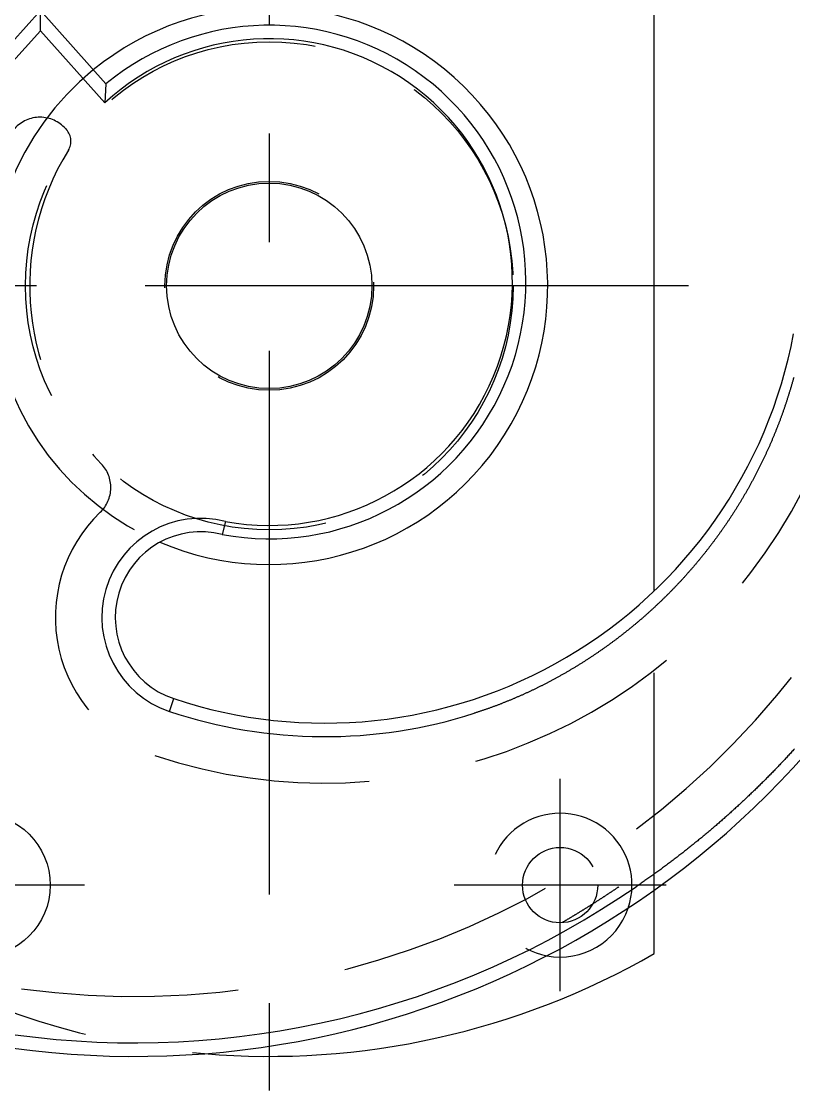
# Model space of a CAD drawing. Extents: x -139 to 76, y -217 to 47.
# Drawn here: x -14.5 to 30.6, y -47 to 15.4 of the extents above; entities that cross this region are included whole.
import ezdxf

# ---------------------------------------------------------------- set-up
doc = ezdxf.new("R2010")
doc.units = 0
doc.linetypes.add('CENTER', pattern=[50.8, 31.75, -6.35, 6.35, -6.35])
doc.linetypes.add('DASHED', pattern=[19.05, 12.7, -6.35])
doc.layers.get('0').update_dxf_attribs({"linetype": 'CONTINUOUS'})
doc.layers.add('CENTER', color=1, linetype='CONTINUOUS')

msp = doc.modelspace()

# ---------------------------------------------------------------- linework, layer by layer
at = {"color": 7, "linetype": 'CONTINUOUS'}
for p, q in [((22.5, -17.822), (22.5, 39)), ((-33.367, -6.025), (-13.373, 16.07)), ((-13.377, 14.892), (-13.373, 16.07)), ((-13.373, 16.07), (-9.546, 11.791)), ((-13.377, 14.892), (-32.39, -6.119)), ((-9.615, 10.687), (-13.377, 14.892)), ((-9.546, 11.791), (-9.615, 10.687)), ((-2.553, -13.761), (-2.75, -14.524)), ((-5.831, -24.855), (-5.582, -24.108)), ((22.5, -39), (22.5, -35.295))]:
    msp.add_line(p, q, dxfattribs=at)
at = {"color": 3, "linetype": 'DASHED'}
for p, q in [((-11.906, 9.18), (-11.845, 9.111)), ((22.5, -35.295), (22.5, -17.822))]:
    msp.add_line(p, q, dxfattribs=at)
at = {"color": 7}
for points in [[(30.651, -5.36, 0), (30.639, -5.402, 0), (30.628, -5.444, 0), (30.616, -5.486, 0), (30.605, -5.528, 0), (30.593, -5.57, 0), (30.581, -5.611, 0), (30.569, -5.653, 0), (30.557, -5.695, 0), (30.545, -5.737, 0), (30.533, -5.779, 0), (30.521, -5.82, 0), (30.509, -5.862, 0), (30.497, -5.904, 0), (30.485, -5.945, 0), (30.472, -5.987, 0), (30.46, -6.029, 0), (30.447, -6.07, 0), (30.435, -6.112, 0), (30.422, -6.153, 0), (30.41, -6.195, 0), (30.397, -6.236, 0), (30.384, -6.278, 0), (30.371, -6.319, 0), (30.358, -6.361, 0), (30.345, -6.402, 0), (30.332, -6.443, 0), (30.319, -6.485, 0), (30.306, -6.526, 0), (30.293, -6.567, 0), (30.279, -6.609, 0), (30.266, -6.65, 0), (30.253, -6.691, 0), (30.239, -6.732, 0), (30.226, -6.773, 0), (30.212, -6.815, 0), (30.198, -6.856, 0), (30.185, -6.897, 0), (30.171, -6.938, 0), (30.157, -6.979, 0), (30.143, -7.02, 0), (30.129, -7.061, 0), (30.115, -7.102, 0), (30.101, -7.143, 0), (30.087, -7.184, 0), (30.073, -7.225, 0), (30.059, -7.266, 0), (30.044, -7.307, 0), (30.03, -7.348, 0), (30.015, -7.388, 0), (30.001, -7.429, 0), (29.986, -7.47, 0), (29.972, -7.511, 0), (29.957, -7.551, 0), (29.942, -7.592, 0), (29.927, -7.633, 0), (29.912, -7.674, 0), (29.897, -7.714, 0), (29.882, -7.755, 0), (29.867, -7.795, 0), (29.852, -7.836, 0), (29.837, -7.877, 0), (29.822, -7.917, 0), (29.806, -7.958, 0), (29.791, -7.998, 0), (29.776, -8.039, 0), (29.76, -8.079, 0), (29.744, -8.119, 0), (29.729, -8.16, 0), (29.713, -8.2, 0), (29.697, -8.241, 0), (29.681, -8.281, 0), (29.666, -8.321, 0), (29.65, -8.361, 0), (29.634, -8.402, 0), (29.617, -8.442, 0), (29.601, -8.482, 0), (29.585, -8.522, 0), (29.569, -8.562, 0), (29.553, -8.603, 0), (29.536, -8.643, 0), (29.52, -8.683, 0), (29.503, -8.723, 0), (29.487, -8.763, 0), (29.47, -8.803, 0), (29.453, -8.843, 0), (29.437, -8.883, 0), (29.42, -8.923, 0), (29.403, -8.963, 0), (29.386, -9.003, 0), (29.369, -9.043, 0), (29.352, -9.082, 0), (29.335, -9.122, 0), (29.318, -9.162, 0), (29.3, -9.202, 0), (29.283, -9.242, 0), (29.266, -9.281, 0), (29.248, -9.321, 0), (29.231, -9.361, 0), (29.213, -9.4, 0), (29.196, -9.44, 0), (29.178, -9.48, 0), (29.16, -9.519, 0), (29.142, -9.559, 0), (29.125, -9.598, 0), (29.107, -9.638, 0), (29.089, -9.677, 0), (29.071, -9.717, 0), (29.053, -9.756, 0), (29.034, -9.796, 0), (29.016, -9.835, 0), (28.998, -9.875, 0), (28.98, -9.914, 0), (28.961, -9.953, 0), (28.943, -9.993, 0), (28.924, -10.032, 0), (28.905, -10.071, 0), (28.887, -10.111, 0), (28.868, -10.15, 0), (28.849, -10.189, 0), (28.83, -10.228, 0), (28.811, -10.267, 0), (28.793, -10.306, 0), (28.773, -10.345, 0), (28.754, -10.385, 0), (28.735, -10.424, 0), (28.716, -10.463, 0), (28.697, -10.502, 0), (28.677, -10.541, 0), (28.658, -10.58, 0), (28.639, -10.619, 0), (28.619, -10.658, 0), (28.599, -10.696, 0), (28.58, -10.735, 0), (28.56, -10.774, 0), (28.54, -10.813, 0), (28.52, -10.852, 0), (28.5, -10.891, 0), (28.48, -10.929, 0), (28.46, -10.968, 0), (28.44, -11.007, 0), (28.42, -11.045, 0), (28.4, -11.084, 0), (28.38, -11.123, 0), (28.359, -11.161, 0), (28.339, -11.2, 0), (28.318, -11.239, 0), (28.298, -11.277, 0), (28.277, -11.316, 0), (28.256, -11.354, 0), (28.236, -11.393, 0), (28.215, -11.431, 0), (28.194, -11.469, 0), (28.173, -11.508, 0), (28.152, -11.546, 0), (28.131, -11.584, 0), (28.11, -11.623, 0), (28.089, -11.661, 0), (28.067, -11.699, 0), (28.046, -11.738, 0), (28.025, -11.776, 0), (28.003, -11.814, 0), (27.982, -11.852, 0), (27.96, -11.89, 0), (27.939, -11.928, 0), (27.917, -11.967, 0), (27.895, -12.005, 0), (27.873, -12.043, 0), (27.852, -12.081, 0), (27.829, -12.119, 0), (27.808, -12.157, 0), (27.785, -12.195, 0), (27.763, -12.233, 0), (27.741, -12.27, 0), (27.719, -12.308, 0), (27.697, -12.346, 0), (27.674, -12.384, 0), (27.652, -12.421, 0), (27.629, -12.459, 0), (27.607, -12.497, 0), (27.584, -12.534, 0), (27.562, -12.572, 0), (27.539, -12.61, 0), (27.516, -12.647, 0), (27.493, -12.684, 0), (27.471, -12.722, 0), (27.448, -12.759, 0), (27.425, -12.797, 0), (27.402, -12.834, 0), (27.379, -12.871, 0), (27.355, -12.908, 0), (27.332, -12.946, 0), (27.309, -12.983, 0), (27.286, -13.02, 0), (27.262, -13.057, 0), (27.239, -13.094, 0), (27.216, -13.131, 0), (27.192, -13.168, 0), (27.169, -13.204, 0), (27.145, -13.241, 0), (27.122, -13.278, 0), (27.098, -13.315, 0), (27.074, -13.351, 0), (27.05, -13.388, 0), (27.026, -13.425, 0), (27.003, -13.461, 0), (26.979, -13.498, 0), (26.955, -13.534, 0), (26.931, -13.571, 0), (26.907, -13.607, 0), (26.882, -13.643, 0), (26.858, -13.68, 0), (26.834, -13.716, 0), (26.81, -13.752, 0), (26.785, -13.788, 0), (26.761, -13.824, 0), (26.736, -13.86, 0), (26.712, -13.896, 0), (26.687, -13.932, 0), (26.663, -13.968, 0), (26.638, -14.004, 0), (26.613, -14.04, 0), (26.589, -14.076, 0), (26.564, -14.111, 0), (26.539, -14.147, 0), (26.514, -14.183, 0), (26.489, -14.219, 0), (26.464, -14.254, 0), (26.439, -14.29, 0), (26.414, -14.325, 0), (26.389, -14.361, 0), (26.364, -14.396, 0), (26.338, -14.431, 0), (26.313, -14.467, 0), (26.288, -14.502, 0), (26.262, -14.537, 0), (26.237, -14.572, 0), (26.211, -14.608, 0), (26.186, -14.643, 0), (26.16, -14.678, 0), (26.134, -14.713, 0), (26.109, -14.748, 0), (26.083, -14.783, 0), (26.057, -14.818, 0), (26.031, -14.853, 0), (26.005, -14.887, 0), (25.98, -14.922, 0), (25.953, -14.957, 0), (25.927, -14.992, 0), (25.901, -15.026, 0), (25.875, -15.061, 0), (25.849, -15.095, 0), (25.823, -15.13, 0), (25.796, -15.164, 0), (25.77, -15.199, 0), (25.744, -15.233, 0), (25.717, -15.268, 0), (25.691, -15.302, 0), (25.664, -15.336, 0), (25.637, -15.37, 0), (25.611, -15.405, 0), (25.584, -15.439, 0), (25.557, -15.473, 0), (25.53, -15.507, 0), (25.503, -15.541, 0), (25.477, -15.575, 0), (25.45, -15.609, 0), (25.423, -15.643, 0), (25.395, -15.677, 0), (25.368, -15.71, 0), (25.341, -15.744, 0), (25.314, -15.778, 0), (25.287, -15.812, 0), (25.259, -15.845, 0), (25.232, -15.879, 0), (25.205, -15.912, 0), (25.177, -15.946, 0), (25.15, -15.979, 0), (25.122, -16.013, 0), (25.094, -16.046, 0), (25.067, -16.079, 0), (25.039, -16.113, 0), (25.011, -16.146, 0), (24.983, -16.179, 0), (24.956, -16.212, 0), (24.928, -16.246, 0), (24.9, -16.279, 0), (24.872, -16.312, 0), (24.844, -16.345, 0), (24.815, -16.378, 0), (24.787, -16.411, 0), (24.759, -16.444, 0), (24.731, -16.476, 0), (24.702, -16.509, 0), (24.674, -16.542, 0), (24.646, -16.575, 0), (24.617, -16.607, 0), (24.589, -16.64, 0), (24.56, -16.672, 0), (24.531, -16.705, 0), (24.503, -16.737, 0), (24.474, -16.77, 0), (24.445, -16.802, 0), (24.416, -16.835, 0), (24.387, -16.867, 0), (24.359, -16.899, 0), (24.33, -16.931, 0), (24.301, -16.964, 0), (24.271, -16.996, 0), (24.242, -17.028, 0), (24.213, -17.06, 0), (24.184, -17.092, 0), (24.155, -17.124, 0), (24.125, -17.156, 0), (24.096, -17.188, 0), (24.067, -17.22, 0), (24.037, -17.252, 0), (24.008, -17.283, 0), (23.978, -17.315, 0), (23.948, -17.347, 0), (23.919, -17.378, 0), (23.889, -17.41, 0), (23.859, -17.442, 0), (23.829, -17.473, 0), (23.799, -17.504, 0), (23.769, -17.536, 0), (23.739, -17.567, 0), (23.709, -17.599, 0), (23.679, -17.63, 0), (23.649, -17.661, 0), (23.619, -17.692, 0), (23.589, -17.724, 0), (23.558, -17.755, 0), (23.528, -17.786, 0), (23.498, -17.817, 0), (23.467, -17.848, 0), (23.437, -17.879, 0), (23.406, -17.91, 0), (23.376, -17.941, 0), (23.345, -17.971, 0), (23.314, -18.002, 0), (23.284, -18.033, 0), (23.253, -18.064, 0), (23.222, -18.094, 0), (23.191, -18.125, 0), (23.16, -18.155, 0), (23.129, -18.186, 0), (23.098, -18.216, 0), (23.067, -18.247, 0), (23.036, -18.277, 0), (23.004, -18.308, 0), (22.973, -18.338, 0), (22.942, -18.368, 0), (22.91, -18.398, 0), (22.879, -18.428, 0), (22.848, -18.459, 0), (22.816, -18.489, 0), (22.785, -18.519, 0), (22.753, -18.549, 0), (22.721, -18.579, 0), (22.69, -18.609, 0), (22.658, -18.639, 0), (22.626, -18.668, 0), (22.594, -18.698, 0), (22.562, -18.728, 0), (22.53, -18.758, 0), (22.498, -18.787, 0), (22.466, -18.817, 0), (22.434, -18.846, 0), (22.402, -18.876, 0), (22.37, -18.905, 0), (22.337, -18.935, 0), (22.305, -18.964, 0), (22.273, -18.994, 0), (22.24, -19.023, 0), (22.208, -19.052, 0), (22.175, -19.082, 0), (22.143, -19.111, 0), (22.11, -19.14, 0), (22.077, -19.169, 0), (22.045, -19.198, 0), (22.012, -19.227, 0), (21.979, -19.256, 0), (21.946, -19.285, 0), (21.913, -19.314, 0), (21.88, -19.343, 0), (21.847, -19.372, 0), (21.814, -19.4, 0), (21.781, -19.429, 0), (21.748, -19.458, 0), (21.715, -19.486, 0), (21.681, -19.515, 0), (21.648, -19.543, 0), (21.615, -19.572, 0), (21.581, -19.6, 0), (21.548, -19.629, 0), (21.514, -19.657, 0), (21.481, -19.685, 0), (21.447, -19.713, 0), (21.413, -19.741, 0), (21.38, -19.77, 0), (21.346, -19.798, 0), (21.312, -19.826, 0), (21.279, -19.854, 0), (21.245, -19.882, 0), (21.211, -19.91, 0), (21.177, -19.937, 0), (21.143, -19.965, 0), (21.109, -19.993, 0), (21.075, -20.02, 0), (21.041, -20.048, 0), (21.007, -20.076, 0), (20.972, -20.103, 0), (20.938, -20.13, 0), (20.904, -20.158, 0), (20.87, -20.185, 0), (20.835, -20.212, 0), (20.801, -20.239, 0), (20.767, -20.267, 0), (20.732, -20.294, 0), (20.698, -20.321, 0), (20.663, -20.348, 0), (20.629, -20.375, 0), (20.594, -20.401, 0), (20.56, -20.428, 0), (20.525, -20.455, 0), (20.49, -20.482, 0), (20.456, -20.508, 0), (20.421, -20.535, 0), (20.386, -20.561, 0), (20.351, -20.588, 0), (20.316, -20.614, 0), (20.282, -20.641, 0), (20.247, -20.667, 0), (20.212, -20.693, 0), (20.177, -20.719, 0), (20.142, -20.745, 0), (20.107, -20.771, 0), (20.071, -20.797, 0), (20.036, -20.823, 0), (20.001, -20.849, 0), (19.966, -20.875, 0), (19.93, -20.901, 0), (19.895, -20.927, 0), (19.86, -20.953, 0), (19.825, -20.978, 0), (19.789, -21.004, 0), (19.754, -21.029, 0), (19.718, -21.055, 0), (19.683, -21.08, 0), (19.647, -21.105, 0), (19.611, -21.131, 0), (19.576, -21.156, 0), (19.54, -21.181, 0), (19.504, -21.206, 0), (19.469, -21.232, 0), (19.433, -21.257, 0), (19.397, -21.282, 0), (19.361, -21.306, 0), (19.325, -21.331, 0), (19.289, -21.356, 0), (19.253, -21.381, 0), (19.217, -21.406, 0), (19.181, -21.43, 0), (19.145, -21.455, 0), (19.109, -21.479, 0), (19.073, -21.504, 0), (19.037, -21.528, 0), (19, -21.553, 0), (18.964, -21.577, 0), (18.928, -21.601, 0), (18.892, -21.625, 0), (18.855, -21.65, 0), (18.819, -21.674, 0), (18.782, -21.698, 0), (18.746, -21.722, 0), (18.709, -21.746, 0), (18.673, -21.77, 0), (18.636, -21.793, 0), (18.599, -21.817, 0), (18.563, -21.841, 0), (18.526, -21.865, 0), (18.489, -21.888, 0), (18.453, -21.912, 0), (18.416, -21.935, 0), (18.379, -21.959, 0), (18.342, -21.982, 0), (18.305, -22.005, 0), (18.268, -22.029, 0), (18.231, -22.052, 0), (18.194, -22.075, 0), (18.157, -22.098, 0), (18.12, -22.121, 0), (18.082, -22.144, 0), (18.045, -22.167, 0), (18.008, -22.19, 0), (17.971, -22.213, 0), (17.933, -22.236, 0), (17.896, -22.259, 0), (17.859, -22.281, 0), (17.821, -22.304, 0), (17.784, -22.326, 0), (17.746, -22.349, 0), (17.709, -22.371, 0), (17.671, -22.394, 0), (17.634, -22.416, 0), (17.596, -22.438, 0), (17.558, -22.461, 0), (17.521, -22.483, 0), (17.483, -22.505, 0), (17.445, -22.527, 0), (17.407, -22.549, 0), (17.369, -22.571, 0), (17.331, -22.593, 0), (17.294, -22.615, 0), (17.256, -22.636, 0), (17.218, -22.658, 0), (17.18, -22.68, 0), (17.141, -22.701, 0), (17.103, -22.723, 0), (17.065, -22.745, 0), (17.027, -22.766, 0), (16.989, -22.787, 0), (16.95, -22.809, 0), (16.912, -22.83, 0), (16.874, -22.851, 0), (16.835, -22.872, 0), (16.797, -22.894, 0), (16.758, -22.915, 0)], [(16.758, -22.915, 0), (16.723, -22.934, 0), (16.687, -22.954, 0), (16.651, -22.973, 0), (16.615, -22.993, 0), (16.579, -23.012, 0), (16.543, -23.032, 0), (16.506, -23.051, 0), (16.47, -23.07, 0), (16.434, -23.089, 0), (16.398, -23.108, 0), (16.362, -23.127, 0), (16.326, -23.146, 0), (16.289, -23.165, 0), (16.253, -23.184, 0), (16.217, -23.203, 0), (16.18, -23.222, 0), (16.144, -23.241, 0), (16.108, -23.259, 0), (16.071, -23.278, 0), (16.035, -23.297, 0), (15.998, -23.315, 0), (15.961, -23.334, 0), (15.925, -23.352, 0), (15.888, -23.37, 0), (15.852, -23.389, 0), (15.815, -23.407, 0), (15.778, -23.425, 0), (15.742, -23.443, 0), (15.705, -23.461, 0), (15.668, -23.479, 0), (15.631, -23.497, 0), (15.595, -23.515, 0), (15.558, -23.533, 0), (15.521, -23.551, 0), (15.484, -23.569, 0), (15.447, -23.587, 0), (15.41, -23.604, 0), (15.373, -23.622, 0), (15.336, -23.639, 0), (15.299, -23.657, 0), (15.262, -23.674, 0), (15.225, -23.692, 0), (15.187, -23.709, 0), (15.15, -23.726, 0), (15.113, -23.744, 0), (15.076, -23.761, 0), (15.039, -23.778, 0), (15.001, -23.795, 0), (14.964, -23.812, 0), (14.927, -23.829, 0), (14.889, -23.846, 0), (14.852, -23.863, 0), (14.814, -23.879, 0), (14.777, -23.896, 0), (14.739, -23.913, 0), (14.702, -23.929, 0), (14.664, -23.946, 0), (14.627, -23.962, 0), (14.589, -23.979, 0), (14.552, -23.995, 0), (14.514, -24.012, 0), (14.476, -24.028, 0), (14.439, -24.044, 0), (14.401, -24.06, 0), (14.363, -24.076, 0), (14.325, -24.092, 0), (14.288, -24.108, 0), (14.25, -24.124, 0), (14.212, -24.14, 0), (14.174, -24.156, 0), (14.136, -24.172, 0), (14.098, -24.188, 0), (14.06, -24.203, 0), (14.023, -24.219, 0), (13.985, -24.234, 0), (13.947, -24.25, 0), (13.908, -24.265, 0), (13.87, -24.281, 0), (13.832, -24.296, 0), (13.794, -24.311, 0), (13.756, -24.326, 0), (13.718, -24.342, 0), (13.68, -24.357, 0), (13.642, -24.372, 0), (13.603, -24.387, 0), (13.565, -24.402, 0), (13.527, -24.417, 0), (13.488, -24.431, 0), (13.45, -24.446, 0), (13.412, -24.461, 0), (13.373, -24.476, 0), (13.335, -24.49, 0), (13.296, -24.505, 0), (13.258, -24.519, 0), (13.22, -24.534, 0), (13.181, -24.548, 0), (13.143, -24.562, 0), (13.104, -24.576, 0), (13.066, -24.591, 0), (13.027, -24.605, 0), (12.988, -24.619, 0), (12.95, -24.633, 0), (12.911, -24.647, 0), (12.872, -24.661, 0), (12.834, -24.675, 0), (12.795, -24.688, 0), (12.756, -24.702, 0), (12.717, -24.716, 0), (12.679, -24.729, 0), (12.64, -24.743, 0), (12.601, -24.756, 0), (12.562, -24.77, 0), (12.523, -24.783, 0), (12.485, -24.797, 0), (12.446, -24.81, 0), (12.407, -24.823, 0), (12.368, -24.836, 0), (12.329, -24.849, 0), (12.29, -24.862, 0), (12.251, -24.875, 0), (12.212, -24.888, 0), (12.173, -24.901, 0), (12.134, -24.914, 0), (12.095, -24.927, 0), (12.055, -24.939, 0), (12.016, -24.952, 0), (11.977, -24.964, 0)], [(30.693, -27.048, 0), (30.646, -27.1, 0), (30.6, -27.151, 0), (30.553, -27.202, 0), (30.506, -27.254, 0), (30.459, -27.305, 0), (30.412, -27.356, 0), (30.364, -27.407, 0), (30.317, -27.458, 0), (30.27, -27.509, 0), (30.222, -27.56, 0), (30.175, -27.611, 0), (30.127, -27.662, 0), (30.08, -27.712, 0), (30.032, -27.763, 0), (29.984, -27.814, 0), (29.937, -27.864, 0), (29.889, -27.914, 0), (29.841, -27.965, 0), (29.793, -28.015, 0), (29.745, -28.065, 0), (29.697, -28.116, 0), (29.648, -28.166, 0), (29.6, -28.216, 0), (29.552, -28.266, 0), (29.504, -28.316, 0), (29.455, -28.365, 0), (29.407, -28.415, 0), (29.358, -28.465, 0), (29.309, -28.515, 0), (29.261, -28.564, 0), (29.212, -28.614, 0), (29.163, -28.663, 0), (29.114, -28.712, 0), (29.065, -28.762, 0), (29.016, -28.811, 0), (28.967, -28.86, 0), (28.918, -28.909, 0), (28.869, -28.958, 0), (28.819, -29.007, 0), (28.77, -29.056, 0), (28.721, -29.105, 0), (28.671, -29.154, 0), (28.622, -29.203, 0), (28.572, -29.251, 0), (28.522, -29.3, 0), (28.472, -29.349, 0), (28.423, -29.397, 0), (28.373, -29.445, 0), (28.323, -29.494, 0), (28.273, -29.542, 0), (28.223, -29.59, 0), (28.172, -29.638, 0), (28.122, -29.686, 0), (28.072, -29.735, 0), (28.022, -29.782, 0), (27.971, -29.83, 0), (27.921, -29.878, 0), (27.87, -29.926, 0), (27.82, -29.974, 0), (27.769, -30.021, 0), (27.718, -30.069, 0), (27.667, -30.116, 0), (27.616, -30.164, 0), (27.566, -30.211, 0), (27.515, -30.258, 0), (27.463, -30.306, 0), (27.412, -30.353, 0), (27.361, -30.4, 0), (27.31, -30.447, 0), (27.259, -30.494, 0), (27.207, -30.541, 0), (27.156, -30.588, 0), (27.104, -30.634, 0), (27.053, -30.681, 0), (27.001, -30.728, 0), (26.949, -30.774, 0), (26.897, -30.821, 0), (26.846, -30.867, 0), (26.794, -30.914, 0), (26.742, -30.96, 0), (26.69, -31.006, 0), (26.637, -31.052, 0), (26.585, -31.099, 0), (26.533, -31.145, 0), (26.481, -31.191, 0), (26.428, -31.236, 0), (26.376, -31.282, 0), (26.323, -31.328, 0), (26.271, -31.374, 0), (26.218, -31.419, 0), (26.165, -31.465, 0), (26.113, -31.511, 0), (26.06, -31.556, 0), (26.007, -31.601, 0), (25.954, -31.647, 0), (25.901, -31.692, 0), (25.848, -31.737, 0), (25.794, -31.782, 0), (25.741, -31.827, 0), (25.688, -31.872, 0), (25.634, -31.917, 0), (25.581, -31.962, 0), (25.527, -32.007, 0), (25.474, -32.052, 0), (25.42, -32.096, 0), (25.366, -32.141, 0), (25.313, -32.185, 0), (25.259, -32.23, 0), (25.205, -32.274, 0), (25.151, -32.319, 0), (25.097, -32.363, 0), (25.043, -32.407, 0), (24.988, -32.451, 0), (24.934, -32.495, 0), (24.88, -32.539, 0), (24.825, -32.583, 0), (24.771, -32.627, 0), (24.716, -32.671, 0), (24.662, -32.714, 0), (24.607, -32.758, 0), (24.552, -32.802, 0), (24.498, -32.845, 0), (24.443, -32.889, 0), (24.388, -32.932, 0), (24.333, -32.975, 0), (24.278, -33.019, 0), (24.223, -33.062, 0), (24.167, -33.105, 0), (24.112, -33.148, 0), (24.057, -33.191, 0), (24.001, -33.234, 0), (23.946, -33.276, 0), (23.89, -33.319, 0), (23.835, -33.362, 0), (23.779, -33.405, 0), (23.723, -33.447, 0), (23.667, -33.49, 0), (23.611, -33.532, 0), (23.555, -33.575, 0), (23.5, -33.617, 0), (23.443, -33.659, 0), (23.387, -33.701, 0), (23.331, -33.743, 0), (23.275, -33.785, 0), (23.218, -33.827, 0), (23.162, -33.869, 0), (23.105, -33.911, 0), (23.049, -33.953, 0), (22.992, -33.994, 0), (22.936, -34.036, 0), (22.879, -34.078, 0), (22.822, -34.119, 0), (22.765, -34.16, 0), (22.708, -34.202, 0), (22.651, -34.243, 0), (22.594, -34.284, 0), (22.537, -34.325, 0), (22.479, -34.367, 0), (22.422, -34.408, 0), (22.365, -34.449, 0), (22.307, -34.489, 0), (22.25, -34.53, 0), (22.192, -34.571, 0), (22.134, -34.612, 0), (22.077, -34.652, 0), (22.019, -34.693, 0), (21.961, -34.733, 0), (21.903, -34.774, 0), (21.845, -34.814, 0), (21.787, -34.854, 0), (21.729, -34.894, 0), (21.671, -34.934, 0), (21.612, -34.974, 0), (21.554, -35.014, 0), (21.495, -35.054, 0), (21.437, -35.094, 0)], [(20.437, -35.094, 0), (20.412, -35.111, 0), (20.386, -35.129, 0), (20.361, -35.146, 0), (20.335, -35.163, 0), (20.31, -35.181, 0), (20.284, -35.198, 0), (20.259, -35.215, 0), (20.233, -35.232, 0), (20.208, -35.249, 0), (20.182, -35.267, 0), (20.157, -35.284, 0), (20.131, -35.301, 0), (20.105, -35.318, 0), (20.08, -35.335, 0), (20.054, -35.352, 0), (20.029, -35.369, 0), (20.003, -35.386, 0), (19.977, -35.404, 0), (19.952, -35.421, 0), (19.926, -35.438, 0), (19.901, -35.455, 0), (19.875, -35.472, 0), (19.849, -35.489, 0), (19.824, -35.506, 0), (19.798, -35.523, 0), (19.772, -35.54, 0), (19.747, -35.556, 0), (19.721, -35.574, 0), (19.695, -35.59, 0), (19.669, -35.607, 0), (19.644, -35.624, 0), (19.618, -35.641, 0), (19.592, -35.658, 0), (19.566, -35.675, 0), (19.541, -35.692, 0), (19.515, -35.709, 0), (19.489, -35.725, 0), (19.463, -35.742, 0), (19.437, -35.759, 0), (19.411, -35.776, 0), (19.386, -35.792, 0), (19.36, -35.809, 0), (19.334, -35.826, 0), (19.308, -35.843, 0), (19.282, -35.859, 0), (19.256, -35.876, 0), (19.23, -35.893, 0), (19.204, -35.909, 0), (19.178, -35.926, 0), (19.152, -35.943, 0), (19.127, -35.959, 0), (19.101, -35.976, 0), (19.075, -35.992, 0), (19.049, -36.009, 0), (19.023, -36.026, 0), (18.997, -36.042, 0), (18.971, -36.059, 0), (18.945, -36.075, 0), (18.919, -36.092, 0), (18.893, -36.108, 0), (18.867, -36.125, 0), (18.841, -36.141, 0), (18.814, -36.158, 0), (18.788, -36.174, 0), (18.762, -36.191, 0), (18.736, -36.207, 0), (18.71, -36.223, 0), (18.684, -36.24, 0), (18.658, -36.256, 0), (18.632, -36.273, 0), (18.606, -36.289, 0), (18.579, -36.305, 0), (18.553, -36.322, 0), (18.527, -36.338, 0), (18.501, -36.354, 0), (18.475, -36.37, 0), (18.449, -36.387, 0), (18.422, -36.403, 0), (18.396, -36.419, 0), (18.37, -36.435, 0), (18.344, -36.452, 0), (18.318, -36.468, 0), (18.291, -36.484, 0), (18.265, -36.5, 0), (18.239, -36.516, 0), (18.212, -36.532, 0), (18.186, -36.548, 0), (18.16, -36.565, 0), (18.134, -36.581, 0), (18.107, -36.597, 0), (18.081, -36.613, 0), (18.055, -36.629, 0), (18.028, -36.645, 0), (18.002, -36.661, 0), (17.976, -36.677, 0), (17.949, -36.693, 0), (17.923, -36.709, 0), (17.896, -36.725, 0), (17.87, -36.741, 0), (17.844, -36.757, 0), (17.817, -36.773, 0), (17.791, -36.789, 0), (17.764, -36.805, 0), (17.738, -36.82, 0), (17.712, -36.836, 0), (17.685, -36.852, 0), (17.659, -36.868, 0), (17.632, -36.884, 0), (17.606, -36.9, 0), (17.579, -36.916, 0), (17.553, -36.931, 0), (17.526, -36.947, 0), (17.5, -36.963, 0), (17.473, -36.978, 0), (17.447, -36.994, 0), (17.42, -37.01, 0), (17.393, -37.026, 0), (17.367, -37.041, 0), (17.34, -37.057, 0), (17.314, -37.073, 0), (17.287, -37.088, 0), (17.261, -37.104, 0), (17.234, -37.12, 0), (17.207, -37.135, 0), (17.181, -37.151, 0), (17.154, -37.166, 0), (17.127, -37.182, 0)]]:
    msp.add_polyline3d(points, dxfattribs=at)
at = {"color": 3, "linetype": 'DASHED'}
for centre, radius in [((0, 0), 14.25), ((0, 0), 6.1), ((-17, -35), 4.2), ((17, -35), 2.2)]:
    msp.add_circle(centre, radius, dxfattribs=at)
at = {"color": 7, "linetype": 'CONTINUOUS'}
msp.add_circle((0, 0), 6, dxfattribs=at)
for centre, radius, start, end in [((0, 0), 16.276, 246.898, 129.18561), ((0, 0.221), 14.999, 259.43416, 129.52717), ((0, 0.22), 14.213, 259.65121, 132.57137), ((3.24, 2.348), 27.888, 251.55861, 349.35477), ((-7.873, 7.377), 52.377, 262.22075, 339.14698), ((-4, -19.365), 5.787, 75.52249, 251.55861), ((-4, -19.365), 5, 75.52249, 251.55861), ((3.24, 2.348), 28.676, 251.55861, 287.73868), ((-7.875, 7.468), 51.679, 262.23735, 304.55498), ((17, -35), 4.2, 259.35731, 341.46266), ((0, 0.188), 45.188, 265.18772, 299.86283)]:
    msp.add_arc(centre, radius, start, end, dxfattribs=at)
at = {"color": 3, "linetype": 'DASHED'}
for centre, radius, start, end in [((0, 0), 16.276, 129.18561, 246.898), ((-13.397, 7.846), 2, 41.81031, 137.85731), ((-12.59, 8.444), 1, 328.14514, 41.81031), ((1, 0), 15, 148.14514, 223.85432), ((-11.259, -11.778), 2, 313.73395, 43.85432), ((3.24, 2.348), 31.388, 251.55861, 332.99355), ((-4, -19.365), 8.5, 133.73395, 251.55861), ((-7.873, 7.377), 48.877, 262.22075, 333.81953), ((17, -35), 4.2, 341.46266, 259.35731), ((0, 0.188), 45.188, 240.13717, 265.18772)]:
    msp.add_arc(centre, radius, start, end, dxfattribs=at)
at = {"layer": 'CENTER', "color": 1, "linetype": 'CENTER'}
for p, q in [((0, 47), (0, -47)), ((24.5, 0), (-24.5, 0)), ((17, -41.2), (17, -28.8)), ((-10.8, -35), (-23.2, -35)), ((23.2, -35), (10.8, -35))]:
    msp.add_line(p, q, dxfattribs=at)

doc.saveas('drawing.dxf')
